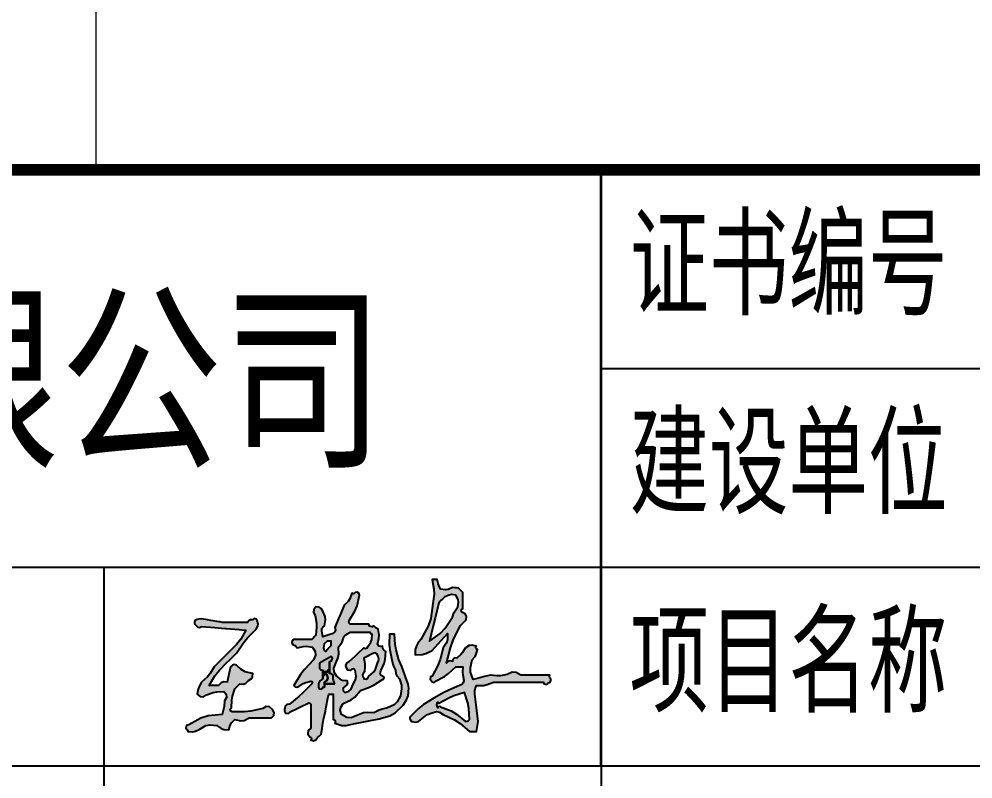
# Model space of a CAD drawing. Extents: x -129922 to 1190196, y -520662 to 139923.
# Drawn here: x 59039 to 59807, y -297233 to -296621 of the extents above; entities that cross this region are included whole.
import ezdxf
from ezdxf.enums import TextEntityAlignment as Align

# ---------------------------------------------------------------- set-up
doc = ezdxf.new("R2010")
doc.units = 0
doc.header["$LTSCALE"] = 1000
doc.header["$MEASUREMENT"] = 0
doc.linetypes.add('DASH', pattern=[0.35, 0.25, -0.1])
doc.layers.add('QIANMING', color=7, linetype='Continuous')
doc.layers.add('Y-云图图框', color=7, linetype='Continuous')
doc.layers.add('S-大样-HATCH', color=251, linetype='Continuous', lineweight=9)
doc.layers.add('S-板-COLU', color=50, linetype='DASH', lineweight=20)
doc.styles.add('_YT_Name', font='', dxfattribs={"width": 0.8})
doc.styles.add('_YT_Sign_Text', font='ros.shx', dxfattribs={"width": 0.8, "bigfont": 'hztxt.shx'})
doc.styles.get("Standard").update_dxf_attribs({"font": 'gbenor.shx', "bigfont": 'gbcbig.shx'})
doc.styles.get('_YT_Name').set_extended_font_data('SimHei')

# ---------------------------------------------------------------- blocks, each defined once
blk = doc.blocks.new('ECMCTK_A1_竖_单行图名--0')
for p, q in [((427.981, 50.001), (427.981, 26)), ((428, 50), (428, 10)), ((428, 42), (566, 42)), ((326, 34), (566, 34)), ((408, 10), (408, 34)), ((326, 26), (566, 26))]:
    blk.add_line(p, q)
at = {"const_width": 0.45}
blk.add_lwpolyline([(326, 10), (326, 50.01), (566, 50.01)], dxfattribs=at)
blk.add_lwpolyline([(326, 10), (584, 10), (584, 50), (326, 50)], close=True, dxfattribs=at)
at = {"style": '_YT_Sign_Text', "width": 0.8}
for s, p in [('证书编号', (429.149, 44.14)), ('建设单位', (429.149, 36.14)), ('项目名称', (429.149, 28.14))]:
    blk.add_text(s, height=4, dxfattribs=at).set_placement(p)
at = {"color": 80, "flags": 3}
for tag, height, p in [('YTHQINS', 3, (593.314, 817.5)), ('ECMCKEY', 3, (440.092, 590.571)), ('YTTQINS', 3.75, (595.351, 11.875)), ('YTFRAME', 3, (375.972, 4.922)), ('YTBARCODE_T1', 3, (493.744, 4.57))]:
    blk.add_attdef(tag, text='', height=height, dxfattribs=at).set_placement(p, align=Align.MIDDLE_CENTER)
for tag, height, style, width, p in [('工程号', 4, '_YT_Sign_Text', 0.5, (557.076, 44.123)), ('证书编号', 4, '_YT_Sign_Text', 0.8, (461.866, 43.811)), ('审查批准号', 4, '_YT_Sign_Text', 0.8, (514.064, 43.811)), ('设计单位', 6, '_YT_Name', 0.8, (376.746, 38.601)), ('建设单位', 4, '_YT_Sign_Text', 0.8, (487.96, 36.114)), ('阶段', 4, '_YT_Sign_Text', 0.8, (557.076, 35.814)), ('项目号', 4, '_YT_Sign_Text', 0.5, (575.077, 33.721)), ('项目名称', 4, '_YT_Sign_Text', 0.8, (487.96, 28.114)), ('专业', 4, '_YT_Sign_Text', 0.8, (557.076, 27.31)), ('图纸编号', 4, '_YT_Sign_Text', 0.5, (556.929, 19.362)), ('图纸名称', 4.5, '_YT_Name', 0.8, (488.389, 15.063)), ('版本号', 4, '_YT_Sign_Text', 0.8, (575.077, 13.002)), ('出图比例', 4.2, '_YT_Sign_Text', 0.8, (434.825, 11.782)), ('日期', 4, '_YT_Sign_Text', 0.5, (556.88, 12.129))]:
    blk.add_attdef(tag, text='', height=height, dxfattribs=dict(style=style, width=width)).set_placement(p, align=Align.CENTER)
at = {"style": '_YT_Sign_Text', "width": 0.8, "flags": 3}
for tag, p, height in [('{校对人}', (411.349, 26.531), 6.24), ('{审定人}', (358.87, 26.451), 6.24), ('[审定人]', (343.945, 27.808), 4.104), ('[校对人]', (395.235, 27.824), 4.104), ('{审核人}', (359.98, 18.44), 6.24), ('{设计人}', (411.48, 18.539), 6.24), ('[设计人]', (395.473, 20.211), 4.104), ('[审核人]', (344.012, 19.756), 4.104), ('{项目负责人}', (361.28, 10.719), 6.24), ('{专业负责人}', (411.579, 10.361), 6.24), ('[项目负责人]', (343.778, 12.012), 4.104), ('[专业负责人]', (395.741, 11.768), 4.104)]:
    blk.add_attdef(tag, p, '', height=height, dxfattribs=at)
at = {"color": 80, "flags": 3}
for tag, p in [('YTQRCODE', (304.556, 12.073)), ('YTBZSIT', (10, 10)), ('EXT_TK_LEFT', (10, 10))]:
    blk.add_attdef(tag, p, '', height=3, dxfattribs=at)
blk = doc.blocks.new('A$C1F1E2468')
at = {"layer": 'QIANMING'}
h = blk.add_hatch(color=256, dxfattribs=at)
h.dxf.hatch_style = 1
h.paths.add_polyline_path([(1004.7, 421.4), (1013.5, 430.2), (1017.8, 434.5), (1026.6, 443.3), (1027.6, 456.1), (1022.4, 465.5), (1007.1, 473.4), (1009.2, 482.1), (1014.1, 483.9), (1014.1, 507.7), (1014.1, 519.6), (1014.1, 543.3), (1007.8, 549.6), (1004.7, 552.7), (998.4, 558.9), (987.5, 560.4), (976.6, 562.1), (960.7, 554.3), (950.2, 552.8), (932.8, 555.8), (925, 572.4), (920.3, 590.2), (912.8, 590.2), (901.6, 590.2), (908.5, 555.9), (909.2, 537.4), (904.7, 502.7), (896.8, 447.9), (887.5, 420), (860.9, 371.4), (850, 357.9), (845.4, 350.1), (839.1, 333.9), (839.1, 326.4), (839.1, 315.2), (864.8, 316.5), (878.2, 319.8), (901.6, 330.8), (924.2, 355.7), (935.5, 368.2), (957.8, 393.3), (958.4, 371.1), (954.7, 358.5), (942.2, 340.2), (930.9, 297.3), (922.6, 276.1), (901.6, 237), (895.8, 234.2), (894.3, 226.2), (898.4, 221.4), (901.3, 215.7), (909.2, 214.1), (914.1, 218.3), (946.7, 235.3), (962.2, 246.3), (989.1, 271.4), (999.1, 271.4), (1004.1, 271.4), (1014.1, 271.4), (1013.2, 251.4), (1013.9, 241.2), (1017.2, 221.4), (1013.8, 208.3), (1001.6, 202.6), (963, 186.1), (944.1, 176.7), (907.8, 155.8), (869.8, 132.6), (851.8, 118.4), (820.3, 87), (820.7, 80.3), (822.2, 76.5), (826.5, 71.4), (841.7, 68.5), (852, 71.1), (864.1, 80.7), (877.6, 91.7), (885.4, 96.2), (901.6, 102.6), (917.3, 107.2), (928.5, 105.5), (942.2, 96.4), (983.9, 76.7), (1004, 63.8), (1039.1, 33.9), (1049.1, 33.9), (1054.1, 33.9), (1064.1, 33.9), (1067.2, 52.7), (1070.3, 71.4), (1065.3, 111.4), (1062.8, 131.4), (1057.8, 171.4), (1058.6, 187.5), (1064.1, 202.6), (1089.6, 203.1), (1102.9, 205.8), (1126.6, 215.1), (1199.1, 215.1), (1235.4, 215.1), (1307.9, 215.1), (1311.5, 208.4), (1321, 206.8), (1326.6, 212), (1333.3, 214.8), (1336.7, 220.4), (1336, 227.6), (1329.8, 232.7), (1332.9, 240.1), (1290.4, 240.1), (1269.1, 240.1), (1226.6, 240.1), (1209.4, 250.4), (1195, 251.3), (1176.6, 243.3), (1152.1, 238.3), (1139, 237.6), (1114.1, 240.1), (1089.1, 233.9), (1076.6, 230.8), (1051.6, 224.5), (1042.7, 251.9), (1042, 268.3), (1048.5, 296.4), (1059.1, 309.3), (1063.3, 317.6), (1067.2, 333.9), (1061, 339), (1064.1, 346.4), (1048.3, 350.9), (1037.2, 349.2), (1023.5, 340.2), (1012.6, 324), (1006.2, 316.3), (992.2, 302.7), (984.2, 303.6), (977.4, 298.1), (976.6, 290.1), (968, 293.2), (960.4, 291), (954.7, 283.9), (968.8, 340.7), (979, 368.8)])
h.paths.add_polyline_path([(949.6, 412.2), (931.6, 393.6), (892.2, 365.2), (906.1, 421.4), (913, 449.5), (926.6, 505.8), (935.3, 514.6), (939.7, 518.9), (948.4, 527.7), (963.6, 534), (972.7, 535.4), (989.1, 533.9), (996.8, 518), (998.2, 507.6), (995.3, 490.2), (985.5, 476.6), (981.5, 468.7), (976.6, 452.7)], flags=16)
h.paths.add_polyline_path([(1020.3, 177.6), (1032.5, 138.8), (1036.4, 118.2), (1039.1, 77.6), (1032.3, 71.9), (1023.5, 71.4), (991.1, 98.2), (972, 109.4), (927.9, 126.4), (924.4, 125.2), (923.4, 121.4), (917.2, 130), (920.8, 141.7), (928.3, 137.9), (962.5, 156.6), (981.5, 164.8)], flags=16)
h = blk.add_hatch(color=256, dxfattribs=at)
h.dxf.hatch_style = 1
h.paths.add_polyline_path([(457.7, 133.9), (457.7, 98.9), (457.7, 81.4), (457.7, 46.4), (448.2, 38.2), (446.9, 25), (454.6, 15.1), (460.8, 10), (457.7, 2.6), (468.1, 0), (476.7, 3.2), (482.8, 12), (487.8, 17), (495.3, 24.5), (499.2, 45.7), (501, 56.3), (504.6, 77.6), (510.9, 108.9), (514, 124.5), (520.3, 155.8), (521.5, 162), (523.4, 171.4), (529.6, 171.4), (532.8, 171.4), (539, 171.4), (539, 133.9), (539, 115.1), (539, 77.6), (544.6, 77), (551.6, 63.1), (571.4, 56.5), (587.2, 55.8), (614, 62), (651.5, 69.5), (670.3, 73.2), (707.8, 80.7), (746.5, 91.9), (766, 103), (795.3, 130.8), (804, 143.8), (807.8, 150.7), (814, 165.1), (816.1, 192.8), (814, 207.8), (804.7, 233.9), (795.9, 259.3), (790.8, 271.9), (779.7, 296.4), (770, 333.2), (766.8, 352.2), (764, 390.2), (756.5, 390.2), (745.3, 390.2), (745, 352.5), (746.9, 333.3), (754.7, 296.4), (757.4, 280.8), (760, 273), (767.2, 258.9), (769.3, 245.1), (773, 237.6), (782.8, 227.6), (789.2, 203.4), (789.9, 189.9), (785.9, 165.1), (773.6, 142.6), (762.3, 132.1), (739, 121.4), (718.4, 115.7), (708.3, 111.9), (689, 102.6), (663.8, 104.1), (650.2, 102.1), (626.5, 93.2), (605.6, 84.8), (590.1, 85.7), (570.3, 96.4), (565.7, 112.2), (567.4, 123.3), (576.5, 137), (604.9, 150.1), (618.5, 160.3), (639, 183.9), (673.1, 196.6), (689.7, 204.9), (724.7, 227.4), (725.9, 230.8), (723.4, 233.9), (715.3, 238.9), (712.1, 246.4), (714, 255.8), (726.1, 282.9), (730.1, 298.1), (732.8, 327.7), (722.2, 334.1), (720.3, 346.4), (709.5, 345.2), (701.5, 352.7), (707.2, 374.5), (707.8, 386.6), (704.7, 408.9), (695.3, 413.3), (689, 421.4), (682.4, 417.1), (673, 420.2), (670.3, 427.7), (642.8, 427.7), (629, 427.7), (598.5, 427.7), (596.6, 435.3), (598.4, 440.2), (619.3, 474.7), (627.2, 494.5), (635.9, 533.9), (633.1, 540.7), (627.5, 544), (620.3, 543.3), (615.2, 537.1), (607.8, 540.2), (601, 520.5), (594.7, 510.7), (579.6, 496.4), (566, 463.9), (559.1, 447.6), (545.3, 415.2), (548.3, 406.6), (546.1, 399), (539, 393.3), (524, 388.3), (516.5, 385.8), (501.5, 380.8), (500.3, 389.5), (499.7, 393.9), (497.5, 408.7), (501.2, 416.2), (507.8, 421.4), (511.7, 442.5), (510.2, 455), (501.5, 474.5), (495.4, 484.6), (488.2, 489.1), (476.5, 490.2), (468.3, 480.7), (467.2, 469.9), (473.4, 458.9), (478.4, 430.6), (479.1, 415.7), (476.5, 387), (470.2, 380.8), (467.1, 377.7), (460.9, 371.4), (434.6, 371.4), (421.5, 371.4), (395.2, 371.4), (389.1, 367), (387.7, 358.9), (392.1, 352.7), (401.5, 348.3), (407.7, 340.2), (429.6, 345.8), (441.7, 346.4), (464, 343.3), (473.7, 327.2), (474.6, 313.6), (467.1, 296.4), (435.1, 261.6), (420.5, 242.6), (395.2, 202.6), (400.8, 197.4), (407.1, 196.4), (414, 199.5), (429.8, 210.1), (439.2, 214.1), (461, 219), (463.5, 211.5), (429.7, 177.5), (413.4, 162.5), (379.6, 133.9), (372.9, 133.4), (369.1, 131.9), (364, 127.6), (362.4, 120.2), (361.8, 116.4), (360.9, 108.9), (365.2, 101.2), (376.4, 99.6), (382.7, 105.7), (407.7, 118.2), (420.2, 124.5), (451.9, 140.4)])
h.paths.add_polyline_path([(488.7, 190.7), (485.9, 196.4), (485.8, 210.4), (490.3, 219.3), (501.5, 227.6), (501.5, 240.1), (501.5, 258.9), (489, 262.3), (489, 272.6), (489, 283.9), (506.5, 293.9), (515.3, 298.9), (532.8, 308.9), (537.1, 302.3), (533.9, 292.9), (526.5, 290.1), (526.5, 258.9), (526.5, 246.4), (538.8, 243), (540, 227.4), (541.3, 221), (545.3, 208.9), (507.8, 208.9), (507.8, 196.4), (505.4, 197.8), (501.8, 196), (501.5, 193.3), (496.7, 189.1)], flags=16)
h.paths.add_polyline_path([(575.6, 182.7), (575.6, 194.4), (582.8, 199.5), (589.9, 205.2), (592, 212.8), (589, 221.4), (572.8, 222.7), (563.9, 226.5), (551.5, 237), (541.9, 253.2), (541, 266.6), (548.4, 283.9), (556.4, 305.2), (558.5, 317.4), (557.8, 340.2), (567.6, 353.7), (571.6, 361.6), (576.5, 377.7), (587.3, 389.3), (601.5, 396.4), (631.5, 396.4), (646.5, 396.4), (676.5, 396.4), (675.9, 392.9), (679.3, 389.6), (682.8, 390.2), (681.4, 371.6), (677.9, 361.6), (667.2, 346.4), (664.3, 340.3), (657.8, 337.7), (651.5, 340.2), (630.3, 320.1), (619.7, 310.1), (598.4, 290.1), (589.6, 284.1), (586.4, 275.5), (589, 265.1), (593.5, 259), (601.6, 257.6), (610.9, 264.2), (619.8, 262), (623.5, 236.3), (621.3, 222.9), (610.9, 202.6), (605.2, 188.7), (597.3, 181.6), (582.8, 177.6)], flags=16)
h.paths.add_polyline_path([(510.9, 327.7), (505.9, 333), (504.6, 340.2), (506.2, 355.1), (517.7, 365.4), (532.8, 365.2), (532.8, 358.9), (532.8, 349.5), (524, 340.8), (519.6, 336.4)], flags=16)
h.paths.add_polyline_path([(651.5, 227.6), (651.9, 230.4), (650.8, 232.5), (648.4, 233.9), (647, 244.8), (654.7, 252.6), (655.5, 272.7), (654.9, 282.9), (651.5, 302.7), (664.1, 308.8), (670.3, 311.9), (682.8, 318.3), (691.7, 321.7), (701, 317.7), (704.7, 308.9), (707.1, 295.9), (701.5, 283.9), (694.8, 262.4), (687.6, 251.5), (670.3, 237), (666.5, 229.5), (659.8, 226.2)], flags=16)
h = blk.add_hatch(color=256, dxfattribs=at)
h.dxf.hatch_style = 1
h.paths.add_polyline_path([(198.3, 208.9), (211.8, 208.1), (220.4, 211.5), (229.6, 221.4), (239.7, 227.5), (244.2, 234.6), (245.2, 246.4), (227, 250), (217.8, 253.2), (201.5, 262), (195.2, 268.3), (192.1, 271.4), (185.8, 277.6), (176.9, 279.1), (170.8, 277.4), (164, 271.4), (159, 248.9), (156.5, 237.6), (151.5, 215.1), (138, 215.9), (129.4, 212.5), (120.2, 202.6), (106.4, 202.6), (99.6, 202.6), (85.8, 202.6), (99.1, 226.2), (106.7, 237.6), (123.3, 258.9), (148.3, 283.9), (160.8, 296.4), (185.8, 321.4), (211.4, 358.8), (226, 376.6), (257.7, 408.9), (264.1, 419.7), (265, 428.3), (260.8, 440.2), (258, 445.9), (250, 447.5), (245.2, 443.3), (236.8, 443), (231.7, 440.5), (226.5, 433.9), (189, 433.9), (170.2, 433.9), (132.7, 433.9), (125.2, 435.2), (121.5, 435.8), (113.9, 437), (91.4, 440.8), (80.2, 442.7), (57.7, 446.4), (47.4, 445.3), (42.3, 444), (32.7, 440.2), (31.8, 432.3), (33.5, 427.2), (38.9, 421.4), (44.5, 416.2), (50.8, 415.2), (57.7, 418.3), (106.4, 414.5), (130.8, 412.7), (179.6, 408.9), (195.8, 407.7), (204, 407), (220.2, 405.8), (208.1, 383.6), (201.2, 372.8), (185.8, 352.7), (153.3, 320.2), (137.1, 303.9), (104.6, 271.4), (89.4, 246.3), (79.6, 234.6), (57.7, 215.1), (48.6, 198.9), (45.3, 189.7), (42.1, 171.4), (52.6, 162.5), (64.5, 161.4), (76.4, 168.3), (100.4, 176.9), (113.5, 179.5), (139, 180.8), (148.1, 170.4), (149.2, 158.2), (142.1, 146.4), (140.4, 126.1), (138.5, 115.9), (132.7, 96.4), (82, 91), (55.8, 83), (10.8, 58.9), (3.3, 56.4), (0, 46.6), (4.6, 40.1), (8.3, 38.1), (7.7, 33.9), (25.6, 33), (35.5, 35.2), (51.4, 43.2), (73.6, 55.9), (88.6, 58.9), (113.9, 55.7), (129.1, 45), (139.2, 41.5), (157.7, 40.1), (162.2, 56.9), (167.2, 65.5), (179.6, 77.6), (200.6, 73.4), (213.3, 74.9), (232.7, 83.9), (265.2, 83.9), (281.5, 83.9), (314, 83.9), (322.2, 93.4), (323.3, 104.2), (317.1, 115.1), (306.7, 124.2), (294.6, 125.3), (282.7, 118.2), (238.4, 109.2), (215.5, 106.7), (170.2, 105.7), (164.5, 108.6), (162.9, 116.6), (167.1, 121.4), (168.8, 149.3), (171.4, 163.4), (179.6, 190.1), (187.1, 197.6), (190.8, 201.4)])
h = blk.add_hatch(color=256, dxfattribs=at)
h.dxf.hatch_style = 1
h.paths.add_polyline_path([(516.4, 221.4), (519.5, 229.7), (517.1, 240.1), (514.9, 244), (512.2, 245.8), (507.8, 246.4), (507.8, 243.9), (507.8, 242.6), (507.8, 240.1), (501.5, 240.1), (501.5, 227.6), (490.3, 219.3), (485.8, 210.4), (485.9, 196.4), (488.7, 190.7), (496.7, 189.1), (501.5, 193.3), (501.8, 196), (505.4, 197.8), (507.8, 196.4), (507.8, 215.1)])
h.paths.add_polyline_path([(540, 227.4), (539, 240.1), (534.6, 243.6), (531.9, 244.9), (526.5, 246.4), (526.5, 258.9), (520.3, 258.9), (520.3, 256.4), (520.3, 255.1), (520.3, 252.6), (501.5, 252.6), (501.5, 240.1), (507.8, 240.1), (507.8, 242.6), (507.8, 243.9), (507.8, 246.4), (512.2, 245.8), (514.9, 244), (517.1, 240.1), (519.5, 229.7), (516.4, 221.4), (507.8, 215.1), (507.8, 208.9), (545.3, 208.9), (541.3, 221)])
h.paths.add_polyline_path([(526.5, 290.1), (533.9, 292.9), (537.1, 302.3), (532.8, 308.9), (515.3, 298.9), (506.5, 293.9), (489, 283.9), (489, 276.4), (489, 272.6), (489, 265.1), (493.4, 261.7), (496.1, 260.4), (501.5, 258.9), (501.5, 252.6), (520.3, 252.6), (520.3, 255.1), (520.3, 256.4), (520.3, 258.9), (526.5, 258.9)])
for points in [[(1049.1, 33.9), (1054.1, 33.9), (1064.1, 33.9), (1066.6, 48.9), (1067.8, 56.4), (1070.3, 71.4), (1065.3, 111.4), (1062.8, 131.4), (1057.8, 171.4), (1058.5, 184.1), (1059.8, 190.6), (1064.1, 202.6), (1089.6, 203.1), (1102.9, 205.8), (1126.6, 215.1), (1199.1, 215.1), (1235.4, 215.1), (1307.9, 215.1), (1311.5, 208.4), (1321, 206.8), (1326.6, 212), (1333.3, 214.8), (1336.7, 220.4), (1336, 227.6), (1332, 230.9), (1330.9, 235.4), (1332.9, 240.1), (1290.4, 240.1), (1269.1, 240.1), (1226.6, 240.1), (1209.4, 250.4), (1195, 251.3), (1176.6, 243.3), (1152.1, 238.3), (1139, 237.6), (1114.1, 240.1), (1089.1, 233.9), (1076.6, 230.8), (1051.6, 224.5), (1042.7, 251.9), (1042, 268.3), (1048.5, 296.4), (1059.1, 309.3), (1063.3, 317.6), (1067.2, 333.9), (1063.2, 337.2), (1062.1, 341.6), (1064.1, 346.4), (1048.3, 350.9), (1037.2, 349.2), (1023.5, 340.2), (1012.6, 324), (1006.2, 316.3), (992.2, 302.7), (984.2, 303.6), (977.4, 298.1), (976.6, 290.1), (968, 293.2), (960.4, 291), (954.7, 283.9), (968.8, 340.7), (979, 368.8), (1004.7, 421.4), (1013.5, 430.2), (1017.8, 434.5), (1026.6, 443.3), (1027.6, 456.1), (1022.4, 465.5), (1011, 471.4), (1007.5, 475.3), (1009.2, 482.1), (1014.1, 483.9), (1014.1, 507.7), (1014.1, 519.6), (1014.1, 543.3), (1007.8, 549.6), (1004.7, 552.7), (998.4, 558.9), (989.7, 560.1), (985.3, 560.8), (976.6, 562.1), (960.7, 554.3), (950.2, 552.8), (932.8, 555.8), (926.6, 569.1), (924.1, 576), (920.3, 590.2), (912.8, 590.2), (909.1, 590.2), (901.6, 590.2), (908.5, 555.9), (909.2, 537.4), (904.7, 502.7), (896.8, 447.9), (887.5, 420), (860.9, 371.4), (850, 357.9), (845.4, 350.1), (839.1, 333.9), (839.1, 326.4), (839.1, 322.7), (839.1, 315.2), (864.8, 316.5), (878.2, 319.8), (901.6, 330.8), (924.2, 355.7), (935.5, 368.2), (957.8, 393.3), (958.4, 371.1), (954.7, 358.5), (942.2, 340.2), (930.9, 297.3), (922.6, 276.1), (901.6, 237), (895.8, 234.2), (894.3, 226.2), (898.4, 221.4), (901.3, 215.7), (909.2, 214.1), (914.1, 218.3), (946.7, 235.3), (962.2, 246.3), (989.1, 271.4), (999.1, 271.4), (1004.1, 271.4), (1014.1, 271.4), (1013.2, 251.4), (1013.9, 241.2), (1017.2, 221.4), (1014.8, 211.9), (1010.4, 206.7), (1001.6, 202.6), (963, 186.1), (944.1, 176.7), (907.8, 155.8), (869.8, 132.6), (851.8, 118.4), (820.3, 87), (820.7, 80.3), (822.2, 76.5), (826.5, 71.4), (841.7, 68.5), (852, 71.1), (864.1, 80.7), (877.6, 91.7), (885.4, 96.2), (901.6, 102.6), (917.3, 107.2), (928.5, 105.5), (942.2, 96.4), (983.9, 76.7), (1004, 63.8), (1039.1, 33.9)], [(468.1, 0), (476.7, 3.2), (482.8, 12), (487.8, 17), (490.3, 19.5), (495.3, 24.5), (499.2, 45.7), (501, 56.3), (504.6, 77.6), (510.9, 108.9), (514, 124.5), (520.3, 155.8), (521.5, 162), (522.1, 165.1), (523.4, 171.4), (529.6, 171.4), (532.8, 171.4), (539, 171.4), (539, 133.9), (539, 115.1), (539, 77.6), (544.6, 77), (548.1, 69.9), (545.3, 65.1), (571.4, 56.5), (587.2, 55.8), (614, 62), (651.5, 69.5), (670.3, 73.2), (707.8, 80.7), (746.5, 91.9), (766, 103), (795.3, 130.8), (804, 143.8), (807.8, 150.7), (814, 165.1), (816.1, 192.8), (814, 207.8), (804.7, 233.9), (795.9, 259.3), (790.8, 271.9), (779.7, 296.4), (770, 333.2), (766.8, 352.2), (764, 390.2), (756.5, 390.2), (752.8, 390.2), (745.3, 390.2), (745, 352.5), (746.9, 333.3), (754.7, 296.4), (757.4, 280.8), (760, 273), (767.2, 258.9), (769.3, 245.1), (773, 237.6), (782.8, 227.6), (789.2, 203.4), (789.9, 189.9), (785.9, 165.1), (773.6, 142.6), (762.3, 132.1), (739, 121.4), (718.4, 115.7), (708.3, 111.9), (689, 102.6), (663.8, 104.1), (650.2, 102.1), (626.5, 93.2), (605.6, 84.8), (590.1, 85.7), (570.3, 96.4), (565.7, 112.2), (567.4, 123.3), (576.5, 137), (604.9, 150.1), (618.5, 160.3), (639, 183.9), (673.1, 196.6), (689.7, 204.9), (720.3, 224.5), (724.1, 225.5), (725.9, 230.8), (723.4, 233.9), (715.3, 238.9), (712.1, 246.4), (714, 255.8), (726.1, 282.9), (730.1, 298.1), (732.8, 327.7), (725.1, 332.3), (721.7, 337.5), (720.3, 346.4), (712.4, 345.5), (707.3, 347.2), (701.5, 352.7), (707.2, 374.5), (707.8, 386.6), (704.7, 408.9), (697.4, 412.3), (693.9, 415.1), (689, 421.4), (682.4, 417.1), (673, 420.2), (670.3, 427.7), (642.8, 427.7), (629, 427.7), (601.5, 427.7), (597.7, 431.1), (596.6, 435.3), (598.4, 440.2), (619.3, 474.7), (627.2, 494.5), (635.9, 533.9), (633.1, 540.7), (627.5, 544), (620.3, 543.3), (617, 539.3), (612.5, 538.2), (607.8, 540.2), (601, 520.5), (594.7, 510.7), (579.6, 496.4), (566, 463.9), (559.1, 447.6), (545.3, 415.2), (548.3, 406.6), (546.1, 399), (539, 393.3), (524, 388.3), (516.5, 385.8), (501.5, 380.8), (500.3, 389.5), (499.7, 393.9), (498.4, 402.7), (498.6, 411), (501.2, 416.2), (507.8, 421.4), (511.7, 442.5), (510.2, 455), (501.5, 474.5), (495.4, 484.6), (488.2, 489.1), (476.5, 490.2), (468.3, 480.7), (467.2, 469.9), (473.4, 458.9), (478.4, 430.6), (479.1, 415.7), (476.5, 387), (470.2, 380.8), (467.1, 377.7), (460.9, 371.4), (434.6, 371.4), (421.5, 371.4), (395.2, 371.4), (389.1, 367), (387.7, 358.9), (392.1, 352.7), (399.4, 349.3), (402.9, 346.5), (407.7, 340.2), (429.6, 345.8), (441.7, 346.4), (464, 343.3), (473.7, 327.2), (474.6, 313.6), (467.1, 296.4), (435.1, 261.6), (420.5, 242.6), (395.2, 202.6), (400.8, 197.4), (407.1, 196.4), (414, 199.5), (429.8, 210.1), (439.2, 214.1), (457.7, 218.3), (461.6, 217.3), (463.4, 212), (460.9, 208.9), (429.7, 177.5), (413.4, 162.5), (379.6, 133.9), (372.9, 133.4), (369.1, 131.9), (364, 127.6), (362.4, 120.2), (361.8, 116.4), (360.9, 108.9), (365.2, 101.2), (376.4, 99.6), (382.7, 105.7), (407.7, 118.2), (420.2, 124.5), (445.2, 137), (450.1, 138.8), (454.3, 137.7), (457.7, 133.9), (457.7, 98.9), (457.7, 81.4), (457.7, 46.4), (448.2, 38.2), (446.9, 25), (454.6, 15.1), (458.6, 11.8), (459.7, 7.4), (457.7, 2.6)], [(931.6, 393.6), (949.6, 412.2), (976.6, 452.7), (981.5, 468.7), (985.5, 476.6), (995.3, 490.2), (998.2, 507.6), (996.8, 518), (989.1, 533.9), (972.7, 535.4), (963.6, 534), (948.4, 527.7), (939.7, 518.9), (935.3, 514.6), (926.6, 505.8), (913, 449.5), (906.1, 421.4), (892.2, 365.2)], [(25.6, 33), (35.5, 35.2), (51.4, 43.2), (73.6, 55.9), (88.6, 58.9), (113.9, 55.7), (129.1, 45), (139.2, 41.5), (157.7, 40.1), (162.2, 56.9), (167.2, 65.5), (179.6, 77.6), (200.6, 73.4), (213.3, 74.9), (232.7, 83.9), (265.2, 83.9), (281.5, 83.9), (314, 83.9), (322.2, 93.4), (323.3, 104.2), (317.1, 115.1), (306.7, 124.2), (294.6, 125.3), (282.7, 118.2), (238.4, 109.2), (215.5, 106.7), (170.2, 105.7), (164.5, 108.6), (162.9, 116.6), (167.1, 121.4), (168.8, 149.3), (171.4, 163.4), (179.6, 190.1), (187.1, 197.6), (190.8, 201.4), (198.3, 208.9), (211.8, 208.1), (220.4, 211.5), (229.6, 221.4), (239.7, 227.5), (244.2, 234.6), (245.2, 246.4), (227, 250), (217.8, 253.2), (201.5, 262), (195.2, 268.3), (192.1, 271.4), (185.8, 277.6), (176.9, 279.1), (170.8, 277.4), (164, 271.4), (159, 248.9), (156.5, 237.6), (151.5, 215.1), (138, 215.9), (129.4, 212.5), (120.2, 202.6), (106.4, 202.6), (99.6, 202.6), (85.8, 202.6), (99.1, 226.2), (106.7, 237.6), (123.3, 258.9), (148.3, 283.9), (160.8, 296.4), (185.8, 321.4), (211.4, 358.8), (226, 376.6), (257.7, 408.9), (264.1, 419.7), (265, 428.3), (260.8, 440.2), (258, 445.9), (250, 447.5), (245.2, 443.3), (236.8, 443), (231.7, 440.5), (226.5, 433.9), (189, 433.9), (170.2, 433.9), (132.7, 433.9), (125.2, 435.2), (121.5, 435.8), (113.9, 437), (91.4, 440.8), (80.2, 442.7), (57.7, 446.4), (47.4, 445.3), (42.3, 444), (32.7, 440.2), (31.8, 432.3), (33.5, 427.2), (38.9, 421.4), (44.5, 416.2), (50.8, 415.2), (57.7, 418.3), (106.4, 414.5), (130.8, 412.7), (179.6, 408.9), (195.8, 407.7), (204, 407), (220.2, 405.8), (208.1, 383.6), (201.2, 372.8), (185.8, 352.7), (153.3, 320.2), (137.1, 303.9), (104.6, 271.4), (89.4, 246.3), (79.6, 234.6), (57.7, 215.1), (48.6, 198.9), (45.3, 189.7), (42.1, 171.4), (52.6, 162.5), (64.5, 161.4), (76.4, 168.3), (100.4, 176.9), (113.5, 179.5), (139, 180.8), (148.1, 170.4), (149.2, 158.2), (142.1, 146.4), (140.4, 126.1), (138.5, 115.9), (132.7, 96.4), (82, 91), (55.8, 83), (10.8, 58.9), (3.3, 56.4), (0, 46.6), (4.6, 40.1), (7, 38.8), (8.1, 36.6), (7.7, 33.9)], [(597.3, 181.6), (605.2, 188.7), (610.9, 202.6), (621.3, 222.9), (623.5, 236.3), (620.3, 258.9), (616.8, 262.7), (612.6, 263.8), (607.8, 262), (601.6, 257.6), (593.5, 259), (589, 265.1), (586.4, 275.5), (589.6, 284.1), (598.4, 290.1), (619.7, 310.1), (630.3, 320.1), (651.5, 340.2), (657.8, 337.7), (664.3, 340.3), (667.2, 346.4), (677.9, 361.6), (681.4, 371.6), (682.8, 390.2), (679.3, 389.6), (675.9, 392.9), (676.5, 396.4), (646.5, 396.4), (631.5, 396.4), (601.5, 396.4), (590.3, 390.8), (585, 386.8), (576.5, 377.7), (571.6, 361.6), (567.6, 353.7), (557.8, 340.2), (558.5, 317.4), (556.4, 305.2), (548.4, 283.9), (541, 266.6), (541.9, 253.2), (551.5, 237), (563.9, 226.5), (572.8, 222.7), (589, 221.4), (592, 212.8), (589.9, 205.2), (582.8, 199.5), (575.6, 194.4), (575.6, 182.7), (582.8, 177.6)], [(519.6, 336.4), (524, 340.8), (532.8, 349.5), (532.8, 355.8), (532.8, 358.9), (532.8, 365.2), (517.7, 365.4), (506.2, 355.1), (504.6, 340.2), (505.6, 334.7), (507.1, 331.7), (510.9, 327.7)], [(659.8, 226.2), (666.5, 229.5), (670.3, 237), (687.6, 251.5), (694.8, 262.4), (701.5, 283.9), (705.8, 293), (706.5, 299), (704.7, 308.9), (701, 317.7), (691.7, 321.7), (682.8, 318.3), (670.3, 311.9), (664.1, 308.8), (651.5, 302.7), (654.9, 282.9), (655.5, 272.7), (654.7, 252.6), (649.1, 247), (647.4, 241.7), (648.4, 233.9), (650.8, 232.5), (651.9, 230.4), (651.5, 227.6)], [(520.3, 252.6), (520.3, 255.1), (520.3, 256.4), (520.3, 258.9), (526.5, 258.9), (520.3, 258.9), (526.5, 258.9), (526.5, 290.1), (526.5, 258.9), (526.5, 290.1), (533.9, 292.9), (537.1, 302.3), (532.8, 308.9), (515.3, 298.9), (506.5, 293.9), (489, 283.9), (489, 276.4), (489, 272.6), (489, 265.1), (493.4, 261.7), (496.1, 260.4), (501.5, 258.9), (501.5, 252.6)], [(507.8, 215.1), (516.4, 221.4), (519.5, 229.7), (517.1, 240.1), (514.9, 244), (512.2, 245.8), (507.8, 246.4), (507.8, 243.9), (507.8, 242.6), (507.8, 240.1), (501.5, 240.1), (507.8, 240.1), (501.5, 240.1), (501.5, 227.6), (501.5, 240.1), (501.5, 227.6), (490.3, 219.3), (485.8, 210.4), (485.9, 196.4), (488.7, 190.7), (496.7, 189.1), (501.5, 193.3), (501.8, 196), (505.4, 197.8), (507.8, 196.4)], [(545.3, 208.9), (541.3, 221), (540, 227.4), (539, 240.1), (534.6, 243.6), (531.9, 244.9), (526.5, 246.4), (526.5, 258.9), (526.5, 246.4), (526.5, 258.9), (520.3, 258.9), (526.5, 258.9), (520.3, 258.9), (520.3, 256.4), (520.3, 255.1), (520.3, 252.6), (501.5, 252.6), (520.3, 252.6), (501.5, 252.6), (501.5, 240.1), (501.5, 252.6), (501.5, 240.1), (507.8, 240.1), (501.5, 240.1), (507.8, 240.1), (507.8, 242.6), (507.8, 243.9), (507.8, 246.4), (512.2, 245.8), (514.9, 244), (517.1, 240.1), (519.5, 229.7), (516.4, 221.4), (507.8, 215.1), (507.8, 208.9)], [(501.5, 258.9), (501.5, 252.6)], [(520.3, 252.6), (501.5, 252.6)], [(507.8, 215.1), (507.8, 196.4)], [(507.8, 215.1), (507.8, 208.9)], [(545.3, 208.9), (507.8, 208.9)], [(1030.2, 71.8), (1033.9, 73.3), (1039.1, 77.6), (1036.4, 118.2), (1032.5, 138.8), (1020.3, 177.6), (981.5, 164.8), (962.5, 156.6), (926.6, 137), (925.2, 139.4), (923.1, 140.5), (920.3, 140.1), (918.1, 132.9), (919, 127.5), (923.4, 121.4), (924.4, 125.2), (929.7, 127), (932.8, 124.5), (972, 109.4), (991.1, 98.2), (1023.5, 71.4)]]:
    blk.add_lwpolyline(points, close=True, dxfattribs=at)
blk = doc.blocks.new('sgfjhgfkjhgkjhlk')
at = {"layer": 'QIANMING', "xscale": 1.1, "yscale": 1.1, "zscale": 1.1}
blk.add_blockref('A$C1F1E2468', (6115396.5, -1409674.2), dxfattribs=at)

msp = doc.modelspace()

# ---------------------------------------------------------------- linework, layer by layer
at = {"layer": 'S-大样-HATCH', "ltscale": 0.5}
msp.add_line((59100.55, -281421.81), (59100.55, -296741.8), dxfattribs=at)

# ---------------------------------------------------------------- block references
at = {"layer": 'S-板-COLU', "xscale": 0.2, "yscale": 0.2, "zscale": 0.2}
msp.add_blockref('sgfjhgfkjhgkjhlk', (-1163906.4, -15267.24), dxfattribs=at)
at = {"layer": 'Y-云图图框'}
ref = msp.add_blockref('ECMCTK_A1_竖_单行图名--0', (50947.27, -297742.21), dxfattribs=dict(at, xscale=20, yscale=20, zscale=20))
ref.add_attrib('设计单位', '广东博意建筑设计院有限公司', dxfattribs={"layer": '0', "height": 120, "style": '_YT_Name', "width": 0.8}).set_placement((58482.19, -296970.18), align=Align.CENTER)

doc.saveas('drawing.dxf')
